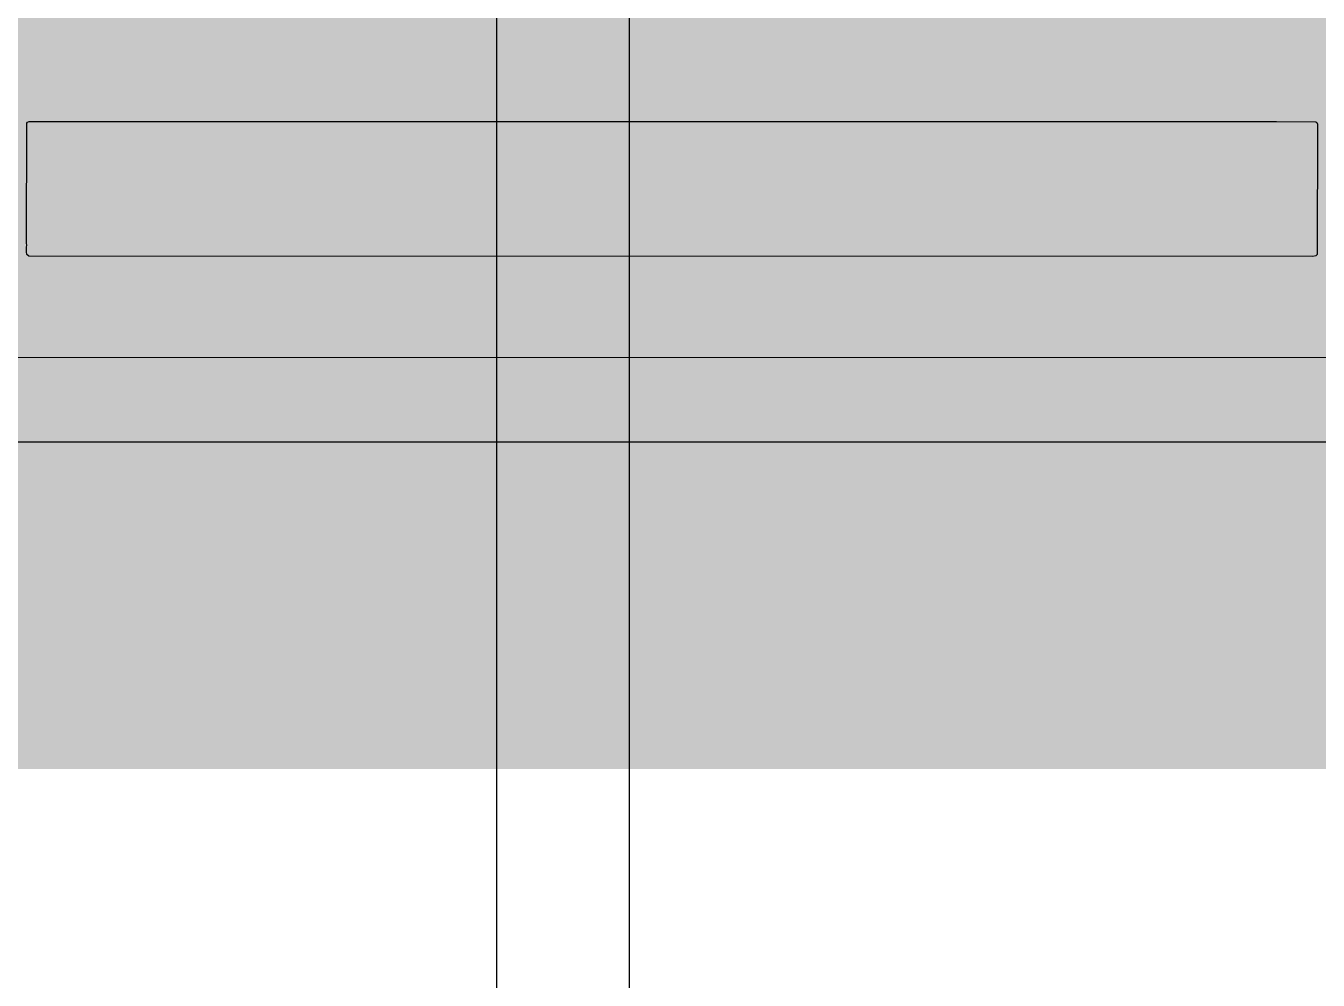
# Model space of a CAD drawing. Header units: inches. Extents: x 0 to 5379, y 0 to 5429.
# Drawn here: x 337.126 to 340.895, y 158.566 to 161.35 of the extents above; entities that cross this region are included whole.
import ezdxf

# ---------------------------------------------------------------- set-up
doc = ezdxf.new("R2010")
doc.units = ezdxf.units.IN
for name, color, linetype in [('Bottom Solder', 6, 'Continuous'), ('SIG 01', 90, 'Continuous'), ('Top Overlay', 2, 'Continuous')]:
    doc.layers.add(name, color=color, linetype=linetype)

msp = doc.modelspace()

# ---------------------------------------------------------------- hatches: boundary and pattern name
at = {"layer": 'Bottom Solder'}
for points in [[(320.6462, 159.1818), (347.218, 159.1818), (347.218, 203.8658), (320.6462, 203.8658)], [(302.967, 159.1818), (347.218, 159.1818), (347.218, 170.289), (302.967, 170.289)]]:
    msp.add_hatch(color=6, dxfattribs=at).paths.add_polyline_path(points)

# ---------------------------------------------------------------- linework, layer by layer
at = {"layer": 'SIG 01'}
for p, q in [((338.4983, 219.6116), (338.4983, 158.0344)), ((338.8868, 157.1747), (338.8868, 219.6116))]:
    msp.add_line(p, q, dxfattribs=at)
at = {"layer": 'Top Overlay'}
for p, q in [((337.1276, 160.7167), (337.1288, 161.066)), ((337.1288, 161.066), (337.1305, 161.0688)), ((337.1305, 161.0688), (337.1361, 161.0711)), ((337.1361, 161.0711), (340.7724, 161.0711)), ((340.7724, 161.0711), (340.7736, 161.0711)), ((340.7736, 161.0711), (340.8885, 161.0699)), ((340.8885, 161.0699), (340.8913, 161.0682)), ((340.8913, 161.0682), (340.8936, 161.0626)), ((340.8936, 161.0626), (340.8924, 160.6829)), ((337.1288, 160.7088), (337.1276, 160.7167)), ((337.1276, 160.7054), (337.1288, 160.7088)), ((337.1282, 160.7048), (337.1276, 160.7054)), ((337.1276, 160.6908), (337.1282, 160.7048)), ((337.1288, 160.6829), (337.1276, 160.6908)), ((337.135, 160.6778), (337.1288, 160.6829)), ((340.8795, 160.6767), (337.135, 160.6778)), ((340.8885, 160.6789), (340.8795, 160.6767)), ((340.8924, 160.6829), (340.8885, 160.6789)), ((336.5535, 160.3826), (343.1039, 160.3837)), ((343.0566, 160.1347), (334.9004, 160.1358))]:
    msp.add_line(p, q, dxfattribs=at)

doc.saveas('drawing.dxf')
